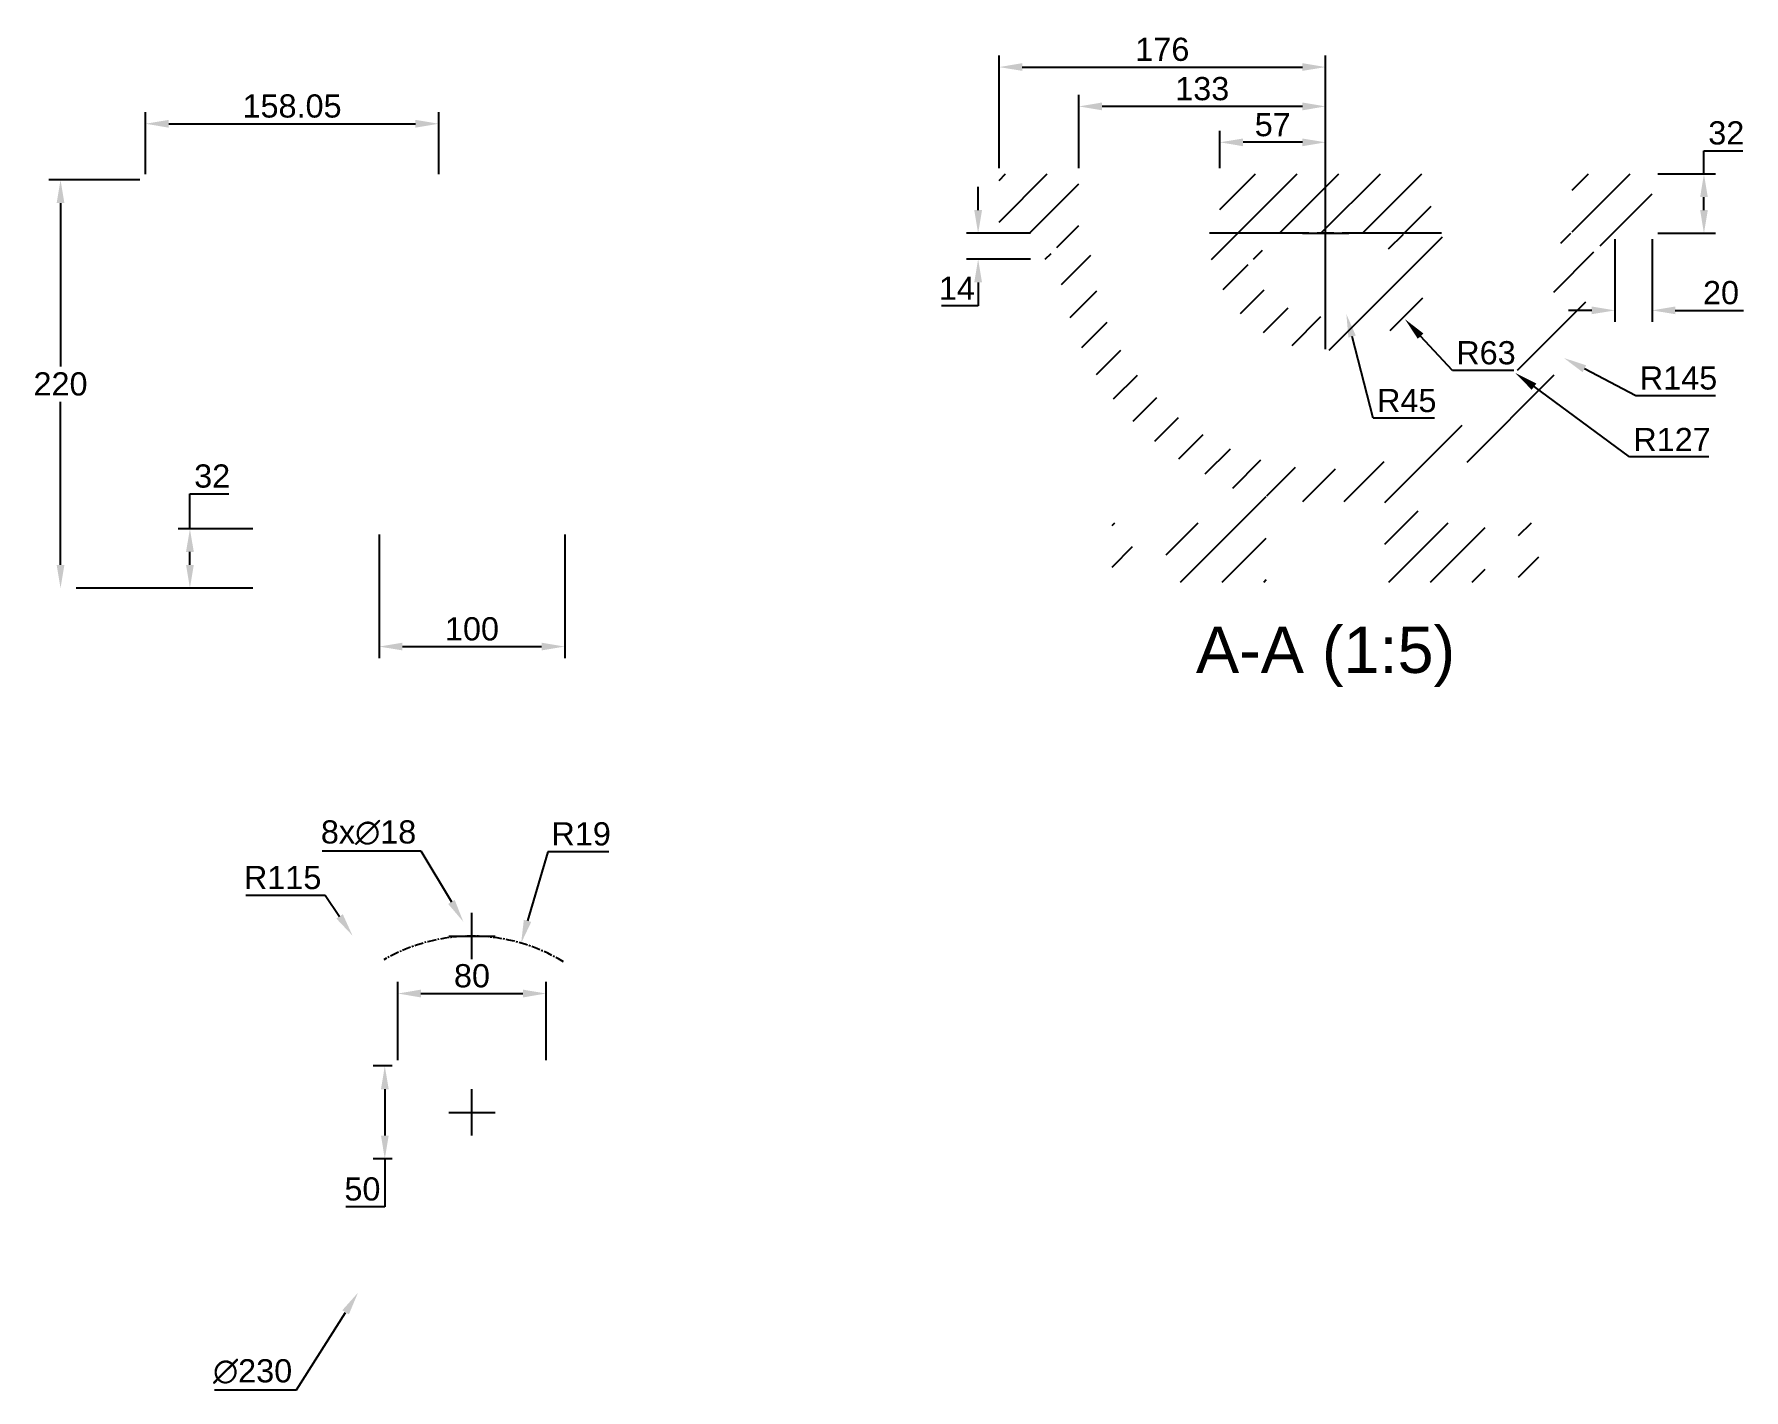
# Paper-space layout 'Layout1' of a CAD drawing. Header units: millimetres. Extents: x 35 to 219, y 31 to 177.
import ezdxf

# ---------------------------------------------------------------- set-up
doc = ezdxf.new("R2010")
doc.units = ezdxf.units.MM
doc.linetypes.add('CENTER2', pattern=[28.575, 19.05, -3.175, 3.175, -3.175])
doc.layers.add('Dim', color=7, linetype='Continuous')
doc.layers.add('MD_Hatching', color=7, linetype='Continuous', lineweight=25)
doc.styles.get("Standard").update_dxf_attribs({"font": 'arial.ttf'})
doc.dimstyles.new('ISO-25', dxfattribs={"dimtxt": 2.5, "dimasz": 2.5, "dimexe": 1.25, "dimexo": 0.625, "dimtad": 1, "dimtih": 1, "dimtoh": 1, "dimdsep": 46, "dimtxsty": 'Standard', "dimcen": 2.5, "dimadec": 0, "dimazin": 0, "dimtfac": 1, "dimtofl": 0, "dimtmove": 0, "dimatfit": 3, "dimfxl": 1, "dimarcsym": 0})

# ---------------------------------------------------------------- blocks, each defined once
blk = doc.blocks.new('*D30')
at = {"color": 0, "lineweight": -2, "transparency": 16777216}
for p, q in [((82.23, 58.54), (82.23, 63.54)), ((79.73, 61.04), (84.73, 61.04)), ((63.32, 31.13), (68.6, 39.48)), ((54.46, 31.13), (63.32, 31.13))]:
    blk.add_line(p, q, dxfattribs=at)
at = {"color": 0, "transparency": 16777216}
blk.add_solid([(68.25, 39.71), (68.96, 39.26), (69.94, 41.6)], dxfattribs=at)
at = {"layer": 'Defpoints', "color": 0, "transparency": 16777216}
for p in [(94.52, 80.48), (69.94, 41.6)]:
    blk.add_point(p, dxfattribs=at)
at = {"color": 0, "transparency": 16777216, "insert": (58.58, 33.1), "char_height": 2.5, "attachment_point": 5}
blk.add_mtext('∅230', dxfattribs=at)
blk = doc.blocks.new('*D32')
at = {"color": 0, "lineweight": -2, "transparency": 16777216}
for p, q in [((139.06, 162.83), (139.06, 174.97)), ((141.56, 173.72), (171.76, 173.72)), ((174.26, 162.83), (174.26, 174.97))]:
    blk.add_line(p, q, dxfattribs=at)
at = {"color": 0, "transparency": 16777216}
for points in [[(141.56, 174.14), (141.56, 173.31), (139.06, 173.72)], [(171.76, 174.14), (171.76, 173.31), (174.26, 173.72)]]:
    blk.add_solid(points, dxfattribs=at)
at = {"layer": 'Defpoints', "color": 0, "transparency": 16777216}
for p in [(174.26, 173.72), (139.06, 162.2), (174.26, 162.2)]:
    blk.add_point(p, dxfattribs=at)
at = {"color": 0, "transparency": 16777216, "insert": (156.66, 175.62), "char_height": 2.5, "attachment_point": 5}
blk.add_mtext('176', dxfattribs=at)
blk = doc.blocks.new('*D33')
at = {"color": 0, "lineweight": -2, "transparency": 16777216}
for p, q in [((162.86, 162.83), (162.86, 166.86)), ((174.26, 162.83), (174.26, 166.86)), ((171.76, 165.61), (165.36, 165.61))]:
    blk.add_line(p, q, dxfattribs=at)
at = {"color": 0, "transparency": 16777216}
for points in [[(165.36, 166.02), (165.36, 165.19), (162.86, 165.61)], [(171.76, 166.02), (171.76, 165.19), (174.26, 165.61)]]:
    blk.add_solid(points, dxfattribs=at)
at = {"layer": 'Defpoints', "color": 0, "transparency": 16777216}
for p in [(162.86, 165.61), (162.86, 162.2), (174.26, 162.2)]:
    blk.add_point(p, dxfattribs=at)
at = {"color": 0, "transparency": 16777216, "insert": (168.56, 167.5), "char_height": 2.5, "attachment_point": 5}
blk.add_mtext('57', dxfattribs=at)
blk = doc.blocks.new('*D34')
at = {"color": 0, "lineweight": -2, "transparency": 16777216}
for p, q in [((147.66, 162.83), (147.66, 170.73)), ((174.26, 162.83), (174.26, 170.73)), ((171.76, 169.48), (150.16, 169.48))]:
    blk.add_line(p, q, dxfattribs=at)
at = {"color": 0, "transparency": 16777216}
for points in [[(150.16, 169.9), (150.16, 169.06), (147.66, 169.48)], [(171.76, 169.9), (171.76, 169.06), (174.26, 169.48)]]:
    blk.add_solid(points, dxfattribs=at)
at = {"layer": 'Defpoints', "color": 0, "transparency": 16777216}
for p in [(147.66, 169.48), (147.66, 162.2), (174.26, 162.2)]:
    blk.add_point(p, dxfattribs=at)
at = {"color": 0, "transparency": 16777216, "insert": (160.96, 171.38), "char_height": 2.5, "attachment_point": 5}
blk.add_mtext('133', dxfattribs=at)
blk = doc.blocks.new('*D35')
at = {"color": 0, "lineweight": -2, "transparency": 16777216}
for p, q in [((215.05, 162.2), (215.05, 164.7)), ((215.05, 164.7), (219.23, 164.7)), ((210.08, 162.2), (216.3, 162.2)), ((215.05, 158.3), (215.05, 159.7)), ((210.08, 155.8), (216.3, 155.8))]:
    blk.add_line(p, q, dxfattribs=at)
at = {"color": 0, "transparency": 16777216}
for points in [[(214.64, 159.7), (215.47, 159.7), (215.05, 162.2)], [(214.64, 158.3), (215.47, 158.3), (215.05, 155.8)]]:
    blk.add_solid(points, dxfattribs=at)
at = {"layer": 'Defpoints', "color": 0, "transparency": 16777216}
for p in [(209.46, 162.2), (209.46, 155.8), (215.05, 155.8)]:
    blk.add_point(p, dxfattribs=at)
at = {"color": 0, "transparency": 16777216, "insert": (217.46, 166.61), "char_height": 2.5, "attachment_point": 5}
blk.add_mtext('32', dxfattribs=at)
blk = doc.blocks.new('*D36')
at = {"color": 0, "lineweight": -2, "transparency": 16777216}
for p, q in [((136.8, 158.3), (136.8, 160.8)), ((142.43, 155.8), (135.55, 155.8)), ((142.43, 153), (135.55, 153)), ((136.8, 150.5), (136.8, 148)), ((136.8, 148), (132.84, 148))]:
    blk.add_line(p, q, dxfattribs=at)
at = {"color": 0, "transparency": 16777216}
for points in [[(136.38, 158.3), (137.22, 158.3), (136.8, 155.8)], [(136.38, 150.5), (137.22, 150.5), (136.8, 153)]]:
    blk.add_solid(points, dxfattribs=at)
at = {"layer": 'Defpoints', "color": 0, "transparency": 16777216}
for p in [(143.06, 155.8), (136.8, 153), (143.06, 153)]:
    blk.add_point(p, dxfattribs=at)
at = {"color": 0, "transparency": 16777216, "insert": (134.51, 149.88), "char_height": 2.5, "attachment_point": 5}
blk.add_mtext('14', dxfattribs=at)
blk = doc.blocks.new('*U37')
at = {"color": 0, "linetype": 'CENTER2', "transparency": 16777216}
for p, q in [((0, 1.8), (0, 12.5)), ((-12.5, 0), (-1.8, 0)), ((1.8, 0), (12.5, 0)), ((0, -12.5), (0, -1.8))]:
    blk.add_line(p, q, dxfattribs=at)
at = {"color": 0, "linetype": 'Continuous', "transparency": 16777216}
for p, q in [((-0.9, 0), (0.9, 0)), ((0, -0.9), (0, 0.9))]:
    blk.add_line(p, q, dxfattribs=at)
blk = doc.blocks.new('*D38')
at = {"color": 0, "lineweight": -2, "transparency": 16777216}
for p, q in [((174.26, 153.3), (174.26, 158.3)), ((171.76, 155.8), (176.76, 155.8)), ((207.72, 138.29), (202.17, 141.2)), ((216.28, 138.29), (207.72, 138.29))]:
    blk.add_line(p, q, dxfattribs=at)
at = {"color": 0, "transparency": 16777216}
blk.add_solid([(202.36, 141.57), (201.97, 140.83), (199.95, 142.36)], dxfattribs=at)
at = {"layer": 'Defpoints', "color": 0, "transparency": 16777216}
for p in [(174.26, 155.8), (199.95, 142.36)]:
    blk.add_point(p, dxfattribs=at)
at = {"color": 0, "transparency": 16777216, "insert": (212.31, 140.19), "char_height": 2.5, "attachment_point": 5}
blk.add_mtext('R145', dxfattribs=at)
blk = doc.blocks.new('*D39')
at = {"color": 0, "lineweight": -2, "transparency": 16777216}
for p, q in [((174.26, 153.3), (174.26, 158.3)), ((171.76, 155.8), (176.76, 155.8)), ((207.03, 131.69), (196.73, 139.27)), ((215.57, 131.69), (207.03, 131.69))]:
    blk.add_line(p, q, dxfattribs=at)
at = {"color": 0, "transparency": 16777216}
blk.add_solid([(196.98, 139.61), (196.48, 138.93), (194.71, 140.75)], dxfattribs=at)
at = {"layer": 'Defpoints', "color": 0, "transparency": 16777216}
for p in [(174.26, 155.8), (194.71, 140.75)]:
    blk.add_point(p, dxfattribs=at)
at = {"color": 0, "transparency": 16777216, "insert": (211.61, 133.57), "char_height": 2.5, "attachment_point": 5}
blk.add_mtext('R127', dxfattribs=at)
blk = doc.blocks.new('*D40')
at = {"color": 0, "lineweight": -2, "transparency": 16777216}
for p, q in [((174.26, 153.3), (174.26, 158.3)), ((171.76, 155.8), (176.76, 155.8)), ((187.94, 141.01), (184.51, 144.72)), ((194.54, 141.01), (187.94, 141.01))]:
    blk.add_line(p, q, dxfattribs=at)
at = {"color": 0, "transparency": 16777216}
blk.add_solid([(184.81, 145), (184.2, 144.43), (182.81, 146.55)], dxfattribs=at)
at = {"layer": 'Defpoints', "color": 0, "transparency": 16777216}
for p in [(174.26, 155.8), (182.81, 146.55)]:
    blk.add_point(p, dxfattribs=at)
at = {"color": 0, "transparency": 16777216, "insert": (191.55, 142.91), "char_height": 2.5, "attachment_point": 5}
blk.add_mtext('R63', dxfattribs=at)
blk = doc.blocks.new('*D41')
at = {"color": 0, "lineweight": -2, "transparency": 16777216}
for p, q in [((174.26, 153.3), (174.26, 158.3)), ((171.76, 155.8), (176.76, 155.8)), ((179.39, 135.86), (177.12, 144.67)), ((186, 135.86), (179.39, 135.86))]:
    blk.add_line(p, q, dxfattribs=at)
at = {"color": 0, "transparency": 16777216}
blk.add_solid([(177.52, 144.77), (176.72, 144.56), (176.5, 147.09)], dxfattribs=at)
at = {"layer": 'Defpoints', "color": 0, "transparency": 16777216}
for p in [(174.26, 155.8), (176.5, 147.09)]:
    blk.add_point(p, dxfattribs=at)
at = {"color": 0, "transparency": 16777216, "insert": (183.01, 137.76), "char_height": 2.5, "attachment_point": 5}
blk.add_mtext('R45', dxfattribs=at)
blk = doc.blocks.new('*D42')
at = {"color": 0, "lineweight": -2, "transparency": 16777216}
for p, q in [((205.46, 155.18), (205.46, 146.24)), ((209.46, 155.18), (209.46, 146.24)), ((202.96, 147.49), (200.46, 147.49)), ((211.96, 147.49), (219.32, 147.49))]:
    blk.add_line(p, q, dxfattribs=at)
at = {"color": 0, "transparency": 16777216}
for points in [[(202.96, 147.91), (202.96, 147.08), (205.46, 147.49)], [(211.96, 147.91), (211.96, 147.08), (209.46, 147.49)]]:
    blk.add_solid(points, dxfattribs=at)
at = {"layer": 'Defpoints', "color": 0, "transparency": 16777216}
for p in [(205.46, 155.8), (209.46, 155.8), (209.46, 147.49)]:
    blk.add_point(p, dxfattribs=at)
at = {"color": 0, "transparency": 16777216, "insert": (216.89, 149.39), "char_height": 2.5, "attachment_point": 5}
blk.add_mtext('20', dxfattribs=at)
blk = doc.blocks.new('*D43')
at = {"color": 0, "lineweight": -2, "transparency": 16777216}
for p, q in [((47.03, 162.17), (47.03, 168.86)), ((78.64, 162.17), (78.64, 168.86)), ((49.53, 167.61), (76.14, 167.61))]:
    blk.add_line(p, q, dxfattribs=at)
at = {"color": 0, "transparency": 16777216}
for points in [[(49.53, 168.03), (49.53, 167.19), (47.03, 167.61)], [(76.14, 168.03), (76.14, 167.19), (78.64, 167.61)]]:
    blk.add_solid(points, dxfattribs=at)
at = {"layer": 'Defpoints', "color": 0, "transparency": 16777216}
for p in [(78.64, 167.61), (47.03, 161.55), (78.64, 161.55)]:
    blk.add_point(p, dxfattribs=at)
at = {"color": 0, "transparency": 16777216, "insert": (62.83, 169.51), "char_height": 2.5, "attachment_point": 5}
blk.add_mtext('158.05', dxfattribs=at)
blk = doc.blocks.new('*D44')
at = {"color": 0, "lineweight": -2, "transparency": 16777216}
for p, q in [((72.23, 123.32), (72.23, 110)), ((92.23, 123.32), (92.23, 110)), ((74.73, 111.25), (89.73, 111.25))]:
    blk.add_line(p, q, dxfattribs=at)
at = {"color": 0, "transparency": 16777216}
for points in [[(74.73, 111.67), (74.73, 110.84), (72.23, 111.25)], [(89.73, 111.67), (89.73, 110.84), (92.23, 111.25)]]:
    blk.add_solid(points, dxfattribs=at)
at = {"layer": 'Defpoints', "color": 0, "transparency": 16777216}
for p in [(72.23, 123.95), (92.23, 123.95), (92.23, 111.25)]:
    blk.add_point(p, dxfattribs=at)
at = {"color": 0, "transparency": 16777216, "insert": (82.23, 113.15), "char_height": 2.5, "attachment_point": 5}
blk.add_mtext('100', dxfattribs=at)
blk = doc.blocks.new('*D45')
at = {"color": 0, "lineweight": -2, "transparency": 16777216}
for p, q in [((51.82, 123.95), (51.82, 127.71)), ((51.82, 127.71), (56, 127.71)), ((58.61, 123.95), (50.57, 123.95)), ((51.82, 120.05), (51.82, 121.45)), ((58.61, 117.55), (50.57, 117.55))]:
    blk.add_line(p, q, dxfattribs=at)
at = {"color": 0, "transparency": 16777216}
for points in [[(51.4, 121.45), (52.24, 121.45), (51.82, 123.95)], [(51.4, 120.05), (52.24, 120.05), (51.82, 117.55)]]:
    blk.add_solid(points, dxfattribs=at)
at = {"layer": 'Defpoints', "color": 0, "transparency": 16777216}
for p in [(59.23, 123.95), (51.82, 117.55), (59.23, 117.55)]:
    blk.add_point(p, dxfattribs=at)
at = {"color": 0, "transparency": 16777216, "insert": (54.22, 129.62), "char_height": 2.5, "attachment_point": 5}
blk.add_mtext('32', dxfattribs=at)
blk = doc.blocks.new('*D47')
at = {"color": 0, "lineweight": -2, "transparency": 16777216}
for p, q in [((57.85, 84.44), (66.41, 84.44)), ((66.41, 84.44), (67.95, 82.17)), ((82.23, 58.54), (82.23, 63.54)), ((79.73, 61.04), (84.73, 61.04))]:
    blk.add_line(p, q, dxfattribs=at)
at = {"color": 0, "transparency": 16777216}
blk.add_solid([(68.3, 82.4), (67.61, 81.93), (69.35, 80.09)], dxfattribs=at)
at = {"layer": 'Defpoints', "color": 0, "transparency": 16777216}
for p in [(69.35, 80.09), (82.23, 61.04)]:
    blk.add_point(p, dxfattribs=at)
at = {"color": 0, "transparency": 16777216, "insert": (61.82, 86.34), "char_height": 2.5, "attachment_point": 5}
blk.add_mtext('R115', dxfattribs=at)
blk = doc.blocks.new('*D48')
at = {"color": 0, "lineweight": -2, "transparency": 16777216}
for p, q in [((66.09, 89.22), (76.71, 89.22)), ((76.71, 89.22), (80.01, 83.72)), ((82.23, 77.54), (82.23, 82.54)), ((79.73, 80.04), (84.73, 80.04))]:
    blk.add_line(p, q, dxfattribs=at)
at = {"color": 0, "transparency": 16777216}
blk.add_solid([(80.37, 83.94), (79.66, 83.51), (81.3, 81.58)], dxfattribs=at)
at = {"layer": 'Defpoints', "color": 0, "transparency": 16777216}
for p in [(81.3, 81.58), (83.16, 78.5)]:
    blk.add_point(p, dxfattribs=at)
at = {"color": 0, "transparency": 16777216, "insert": (71.08, 91.19), "char_height": 2.5, "attachment_point": 5}
blk.add_mtext('8x∅18', dxfattribs=at)
blk = doc.blocks.new('*D50')
at = {"color": 0, "linetype": 'CENTER2', "lineweight": -2, "transparency": 16777216}
for p, q in [((90.39, 89.14), (88.22, 81.69)), ((96.99, 89.14), (90.39, 89.14)), ((82.23, 58.54), (82.23, 63.54)), ((79.73, 61.04), (84.73, 61.04))]:
    blk.add_line(p, q, dxfattribs=at)
at = {"color": 0, "linetype": 'CENTER2', "transparency": 16777216}
blk.add_solid([(87.82, 81.8), (88.62, 81.57), (87.53, 79.28)], dxfattribs=at)
at = {"layer": 'Defpoints', "color": 0, "linetype": 'CENTER2', "transparency": 16777216}
for p in [(87.53, 79.28), (82.23, 61.04)]:
    blk.add_point(p, dxfattribs=at)
at = {"color": 0, "linetype": 'CENTER2', "transparency": 16777216, "insert": (94, 91.05), "char_height": 2.5, "attachment_point": 5}
blk.add_mtext('R19', dxfattribs=at)
blk = doc.blocks.new('*D51')
at = {"color": 0, "linetype": 'CENTER2', "lineweight": -2, "transparency": 16777216}
for p, q in [((46.41, 161.55), (36.62, 161.55)), ((37.87, 159.05), (37.87, 141.45)), ((37.87, 120.05), (37.87, 137.65)), ((58.61, 117.55), (36.62, 117.55))]:
    blk.add_line(p, q, dxfattribs=at)
at = {"color": 0, "linetype": 'CENTER2', "transparency": 16777216}
for points in [[(37.45, 159.05), (38.29, 159.05), (37.87, 161.55)], [(37.45, 120.05), (38.29, 120.05), (37.87, 117.55)]]:
    blk.add_solid(points, dxfattribs=at)
at = {"layer": 'Defpoints', "color": 0, "linetype": 'CENTER2', "transparency": 16777216}
for p in [(47.03, 161.55), (37.87, 117.55), (59.23, 117.55)]:
    blk.add_point(p, dxfattribs=at)
at = {"color": 0, "linetype": 'CENTER2', "transparency": 16777216, "insert": (37.87, 139.55), "char_height": 2.5, "attachment_point": 5}
blk.add_mtext('220', dxfattribs=at)
blk = doc.blocks.new('*D52')
at = {"color": 0, "linetype": 'CENTER2', "lineweight": -2, "transparency": 16777216}
for p, q in [((74.23, 66.66), (74.23, 75.1)), ((76.73, 73.85), (87.73, 73.85)), ((90.23, 66.66), (90.23, 75.1))]:
    blk.add_line(p, q, dxfattribs=at)
at = {"color": 0, "linetype": 'CENTER2', "transparency": 16777216}
for points in [[(76.73, 74.27), (76.73, 73.43), (74.23, 73.85)], [(87.73, 74.27), (87.73, 73.43), (90.23, 73.85)]]:
    blk.add_solid(points, dxfattribs=at)
at = {"layer": 'Defpoints', "color": 0, "linetype": 'CENTER2', "transparency": 16777216}
for p in [(90.23, 73.85), (74.23, 66.04), (90.23, 66.04)]:
    blk.add_point(p, dxfattribs=at)
at = {"color": 0, "linetype": 'CENTER2', "transparency": 16777216, "insert": (82.23, 75.75), "char_height": 2.5, "attachment_point": 5}
blk.add_mtext('80', dxfattribs=at)
blk = doc.blocks.new('*D53')
at = {"color": 0, "linetype": 'CENTER2', "lineweight": -2, "transparency": 16777216}
for p, q in [((73.61, 66.04), (71.58, 66.04)), ((72.83, 63.54), (72.83, 58.54)), ((73.61, 56.04), (71.58, 56.04)), ((72.83, 56.04), (72.83, 50.87)), ((72.83, 50.87), (68.64, 50.87))]:
    blk.add_line(p, q, dxfattribs=at)
at = {"color": 0, "linetype": 'CENTER2', "transparency": 16777216}
for points in [[(72.42, 63.54), (73.25, 63.54), (72.83, 66.04)], [(72.42, 58.54), (73.25, 58.54), (72.83, 56.04)]]:
    blk.add_solid(points, dxfattribs=at)
at = {"layer": 'Defpoints', "color": 0, "linetype": 'CENTER2', "transparency": 16777216}
for p in [(72.83, 66.04), (74.23, 66.04), (74.23, 56.04)]:
    blk.add_point(p, dxfattribs=at)
at = {"color": 0, "linetype": 'CENTER2', "transparency": 16777216, "insert": (70.42, 52.77), "char_height": 2.5, "attachment_point": 5}
blk.add_mtext('50', dxfattribs=at)

psp = doc.layouts.get("Layout1")

# ---------------------------------------------------------------- hatches: boundary and pattern name
at = {"layer": 'MD_Hatching'}
h = psp.add_hatch(dxfattribs=at)
h.set_pattern_fill('ANSI31', color=256, angle=2e-43, style=0)
h.paths.add_polyline_path([(195.0556, 124.6035), (195.0556, 118.2035), (197.2556, 118.2035), (197.2556, 124.6035)], flags=0)
h.paths.add_polyline_path([(153.4556, 118.2033), (153.4556, 124.6033), (151.2556, 124.6033), (151.2556, 118.2033)], flags=0)
edge = h.paths.add_edge_path(flags=0)
edge.add_line((162.8555, 155.8035), (161.6556, 155.8035))
edge.add_ellipse((174.2556, 155.8035), major_axis=(-12.6, 0), ratio=1, start_angle=0, end_angle=180)
edge.add_line((186.8556, 155.8035), (185.6556, 155.8035))
edge.add_line((185.6556, 155.8035), (185.6556, 162.2034))
edge.add_line((185.6556, 162.2034), (182.2556, 162.2034))
edge.add_line((182.2556, 162.2034), (182.2556, 162.2035))
edge.add_line((182.2556, 162.2035), (166.2556, 162.2035))
edge.add_line((166.2556, 162.2035), (162.8556, 162.2035))
edge.add_line((162.8556, 162.2035), (162.8555, 155.8035))
edge = h.paths.add_edge_path(flags=0)
edge.add_ellipse((174.2556, 155.8035), major_axis=(9, -0.0001), ratio=1, start_angle=180.001048, end_angle=360, ccw=False)
edge.add_line((165.2556, 155.8034), (165.8557, 155.8034))
edge.add_line((165.8557, 155.8034), (165.8557, 153.0037))
edge.add_line((165.8557, 153.0037), (167.4557, 153.0037))
edge.add_line((167.4557, 153.0037), (167.4557, 155.8034))
edge.add_line((167.4557, 155.8034), (171.4555, 155.8035))
edge.add_line((171.4555, 155.8035), (177.0556, 155.8035))
edge.add_line((177.0556, 155.8035), (177.0556, 155.8033))
edge.add_line((177.0556, 155.8033), (181.0556, 155.8033))
edge.add_line((181.0556, 155.8033), (181.0556, 153.0034))
edge.add_line((181.0556, 153.0034), (182.6556, 153.0034))
edge.add_line((182.6556, 153.0034), (182.6556, 155.8033))
edge.add_line((182.6556, 155.8033), (183.2556, 155.8033))
edge = h.paths.add_edge_path(flags=0)
edge.add_line((139.0556, 155.8033), (143.0556, 155.8033))
edge.add_line((143.0556, 155.8033), (143.0556, 153.0034))
edge.add_line((143.0556, 153.0034), (144.6556, 153.0034))
edge.add_line((144.6556, 153.0034), (144.6556, 155.8033))
edge.add_line((144.6556, 155.8033), (145.2556, 155.8033))
edge.add_ellipse((174.2556, 155.8035), major_axis=(-29, -0.0001), ratio=1, start_angle=0, end_angle=69.828413)
edge.add_line((164.2555, 128.5822), (164.2556, 124.6033))
edge.add_line((164.2556, 124.6033), (157.0556, 124.6033))
edge.add_line((157.0556, 124.6033), (157.0556, 118.2033))
edge.add_line((157.0556, 118.2033), (167.8556, 118.2034))
edge.add_line((167.8556, 118.2034), (167.8556, 127.5185))
edge.add_ellipse((174.2556, 155.8035), major_axis=(-6.4, -28.285), ratio=1, start_angle=360, end_angle=385.499086)
edge.add_line((180.6556, 127.5185), (180.6556, 118.2035))
edge.add_line((180.6556, 118.2035), (191.4556, 118.2035))
edge.add_line((191.4556, 118.2035), (191.4556, 124.6034))
edge.add_line((191.4556, 124.6034), (184.2556, 124.6034))
edge.add_line((184.2556, 124.6034), (184.2555, 128.5821))
edge.add_ellipse((174.2556, 155.8035), major_axis=(10, -27.2213), ratio=1, start_angle=360, end_angle=429.828719)
edge.add_line((203.2556, 155.8034), (203.8557, 155.8034))
edge.add_line((203.8557, 155.8034), (203.8557, 153.0037))
edge.add_line((203.8557, 153.0037), (205.4557, 153.0037))
edge.add_line((205.4557, 153.0037), (205.4557, 155.8034))
edge.add_line((205.4557, 155.8034), (209.4555, 155.8035))
edge.add_line((209.4555, 155.8035), (209.4556, 162.2035))
edge.add_line((209.4556, 162.2035), (200.8556, 162.2035))
edge.add_line((200.8556, 162.2035), (200.8555, 155.8035))
edge.add_line((200.8555, 155.8035), (199.6556, 155.8035))
edge.add_ellipse((174.2556, 155.8035), major_axis=(25.4, 0), ratio=1, start_angle=180, end_angle=360, ccw=False)
edge.add_line((148.8556, 155.8035), (147.6556, 155.8035))
edge.add_line((147.6556, 155.8035), (147.6556, 162.2034))
edge.add_line((147.6556, 162.2034), (139.0556, 162.2033))
edge.add_line((139.0556, 162.2033), (139.0556, 155.8033))

# ---------------------------------------------------------------- linework, layer by layer
at = {"linetype": 'CENTER2', "ltscale": 0.05}
psp.add_arc((82.2301, 61.0377), 19, 58.691836, 120.000174, dxfattribs=at)

# ---------------------------------------------------------------- block references
at = {"linetype": 'CENTER2', "extrusion": (1.43873e-17, -7.3022e-24, -1)}
psp.add_blockref('*U37', (-174.2556, 155.8035), dxfattribs=at)

# ---------------------------------------------------------------- texts
at = {"layer": 'Dim', "insert": (174.2564, 106.9049), "char_height": 5, "width": 30.21487, "attachment_point": 8}
psp.add_mtext('A-A (1:5)', dxfattribs=at)

# ---------------------------------------------------------------- dimensions: what is measured, and where the dimension line sits
for base, p1, p2, picture, middle in [((174.2556, 173.7226), (139.0556, 162.2033), (174.2556, 162.2035), '*D32', (156.6556, 175.624)), ((78.6392, 167.6111), (47.0301, 161.5468), (78.6392, 161.5469), '*D43', (62.8346, 169.5126)), ((209.4555, 147.4934), (205.4557, 155.8034), (209.4555, 155.8035), '*D42', (216.8882, 149.3948)), ((92.2301, 111.2519), (72.2301, 123.9467), (92.2301, 123.9468), '*D44', (82.2301, 113.1534))]:
    dim = psp.add_linear_dim(base=base, p1=p1, p2=p2, dimstyle='ISO-25', override={"dimlfac": -5})
    dim.commit()
    dim.dimension.update_dxf_attribs({"geometry": picture, "text_midpoint": middle})
for base, p2, picture, middle in [((147.6556, 169.4788), (147.6556, 162.2034), '*D34', (160.9556, 169.4788)), ((162.8556, 165.6058), (162.8556, 162.2035), '*D33', (168.5556, 165.6058))]:
    dim = psp.add_linear_dim(base=base, p1=(174.2556, 162.2035), p2=p2, dimstyle='ISO-25', override={"dimlfac": -5})
    dim.commit()
    dim.dimension.update_dxf_attribs({"geometry": picture, "text_midpoint": middle, "dimtype": 160})
for base, p1, p2, picture, middle in [((215.0541, 155.8035), (209.4556, 162.2035), (209.4555, 155.8035), '*D35', (217.4561, 164.7035)), ((51.8191, 117.5467), (59.2301, 123.9467), (59.2301, 117.5467), '*D45', (54.2211, 127.7134))]:
    dim = psp.add_linear_dim(base=base, p1=p1, p2=p2, angle=90, dimstyle='ISO-25', override={"dimlfac": -5})
    dim.commit()
    dim.dimension.update_dxf_attribs({"geometry": picture, "text_midpoint": middle, "dimtype": 160})
at = {"linetype": 'CENTER2'}
dim = psp.add_linear_dim(base=(37.8703, 117.5467), p1=(47.0301, 161.5468), p2=(59.2301, 117.5467), angle=90, dimstyle='ISO-25', override={"dimlfac": -5}, dxfattribs=at)
dim.commit()
dim.dimension.update_dxf_attribs({"geometry": '*D51', "text_midpoint": (37.8703, 139.5468)})
dim = psp.add_linear_dim(base=(136.7984, 153.0034), p1=(143.0556, 155.8033), p2=(143.0556, 153.0034), angle=90, dimstyle='ISO-25', override={"dimlfac": -5})
dim.commit()
dim.dimension.update_dxf_attribs({"geometry": '*D36', "text_midpoint": (134.5056, 149.8835)})
for center, mpoint, picture, middle in [((174.2556, 155.8035), (199.9502, 142.3578), '*D38', (212.314, 138.2911)), ((174.2556, 155.8035), (194.7149, 140.751), '*D39', (211.6093, 131.6932)), ((174.2556, 155.8035), (182.8096, 146.5521), '*D40', (191.5502, 141.0052)), ((174.2556, 155.8035), (176.4983, 147.0874), '*D41', (183.0083, 135.8603)), ((82.2301, 61.0377), (69.351, 80.0937), '*D47', (61.8189, 84.4433))]:
    dim = psp.add_radius_dim(center=center, mpoint=mpoint, dimstyle='ISO-25', override={"dimlfac": -5})
    dim.commit()
    dim.dimension.update_dxf_attribs({"geometry": picture, "text_midpoint": middle, "dimtype": 164})
dim = psp.add_diameter_dim_2p(p1=(83.1581, 78.4954), p2=(81.3021, 81.58), text='8x<>', dimstyle='ISO-25', override={"dimlfac": -5})
dim.commit()
dim.dimension.update_dxf_attribs({"geometry": '*D48', "text_midpoint": (71.0837, 89.218), "dimtype": 163})
dim = psp.add_radius_dim(center=(82.2301, 61.0377), mpoint=(87.5251, 79.285), dimstyle='ISO-25', dxfattribs=at)
dim.commit()
dim.dimension.update_dxf_attribs({"geometry": '*D50', "text_midpoint": (94.0007, 89.145), "dimtype": 164})
dim = psp.add_diameter_dim_2p(p1=(94.5204, 80.4786), p2=(69.9398, 41.5968), dimstyle='ISO-25', override={"dimlfac": -5})
dim.commit()
dim.dimension.update_dxf_attribs({"geometry": '*D30', "text_midpoint": (58.5819, 31.1326), "dimtype": 163})
dim = psp.add_linear_dim(base=(90.2301, 73.8492), p1=(74.2301, 66.0377), p2=(90.2301, 66.0377), dimstyle='ISO-25', override={"dimlfac": -5}, dxfattribs=at)
dim.commit()
dim.dimension.update_dxf_attribs({"geometry": '*D52', "text_midpoint": (82.2301, 75.7507)})
dim = psp.add_linear_dim(base=(72.8345, 66.0377), p1=(74.2301, 56.0377), p2=(74.2301, 66.0377), angle=90, dimstyle='ISO-25', override={"dimlfac": -5}, dxfattribs=at)
dim.commit()
dim.dimension.update_dxf_attribs({"geometry": '*D53', "text_midpoint": (70.4232, 50.8655), "dimtype": 160})

doc.saveas('drawing.dxf')
